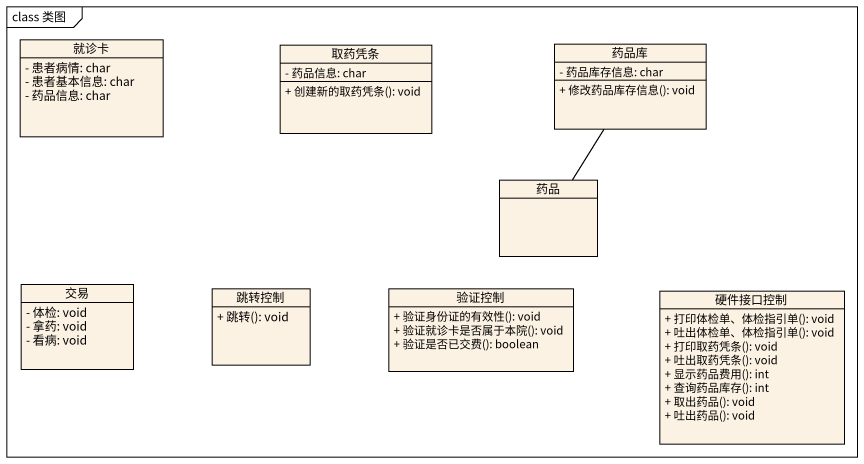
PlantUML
@startuml
mainframe class 类图
hide circle
hide empty members
skinparam classAttributeIconSize 0
class 就诊卡 {
  - 患者病情: char
  - 患者基本信息: char
  - 药品信息: char
}
class 取药凭条 {
  - 药品信息: char
  + 创建新的取药凭条(): void
}
class 药品库 {
  - 药品库存信息: char
  + 修改药品库存信息(): void
}
class 药品
class 交易 {
  - 体检: void
  - 拿药: void
  - 看病: void
}
class 跳转控制 {
  + 跳转(): void
}
class 验证控制 {
  + 验证身份证的有效性(): void
  + 验证就诊卡是否属于本院(): void
  + 验证是否已交费(): boolean
}
class 硬件接口控制 {
  + 打印体检单、体检指引单(): void
  + 吐出体检单、体检指引单(): void
  + 打印取药凭条(): void
  + 吐出取药凭条(): void
  + 显示药品费用(): int
  + 查询药品库存(): int
  + 取出药品(): void
  + 吐出药品(): void
}
药品 -up- 药品库
@enduml
